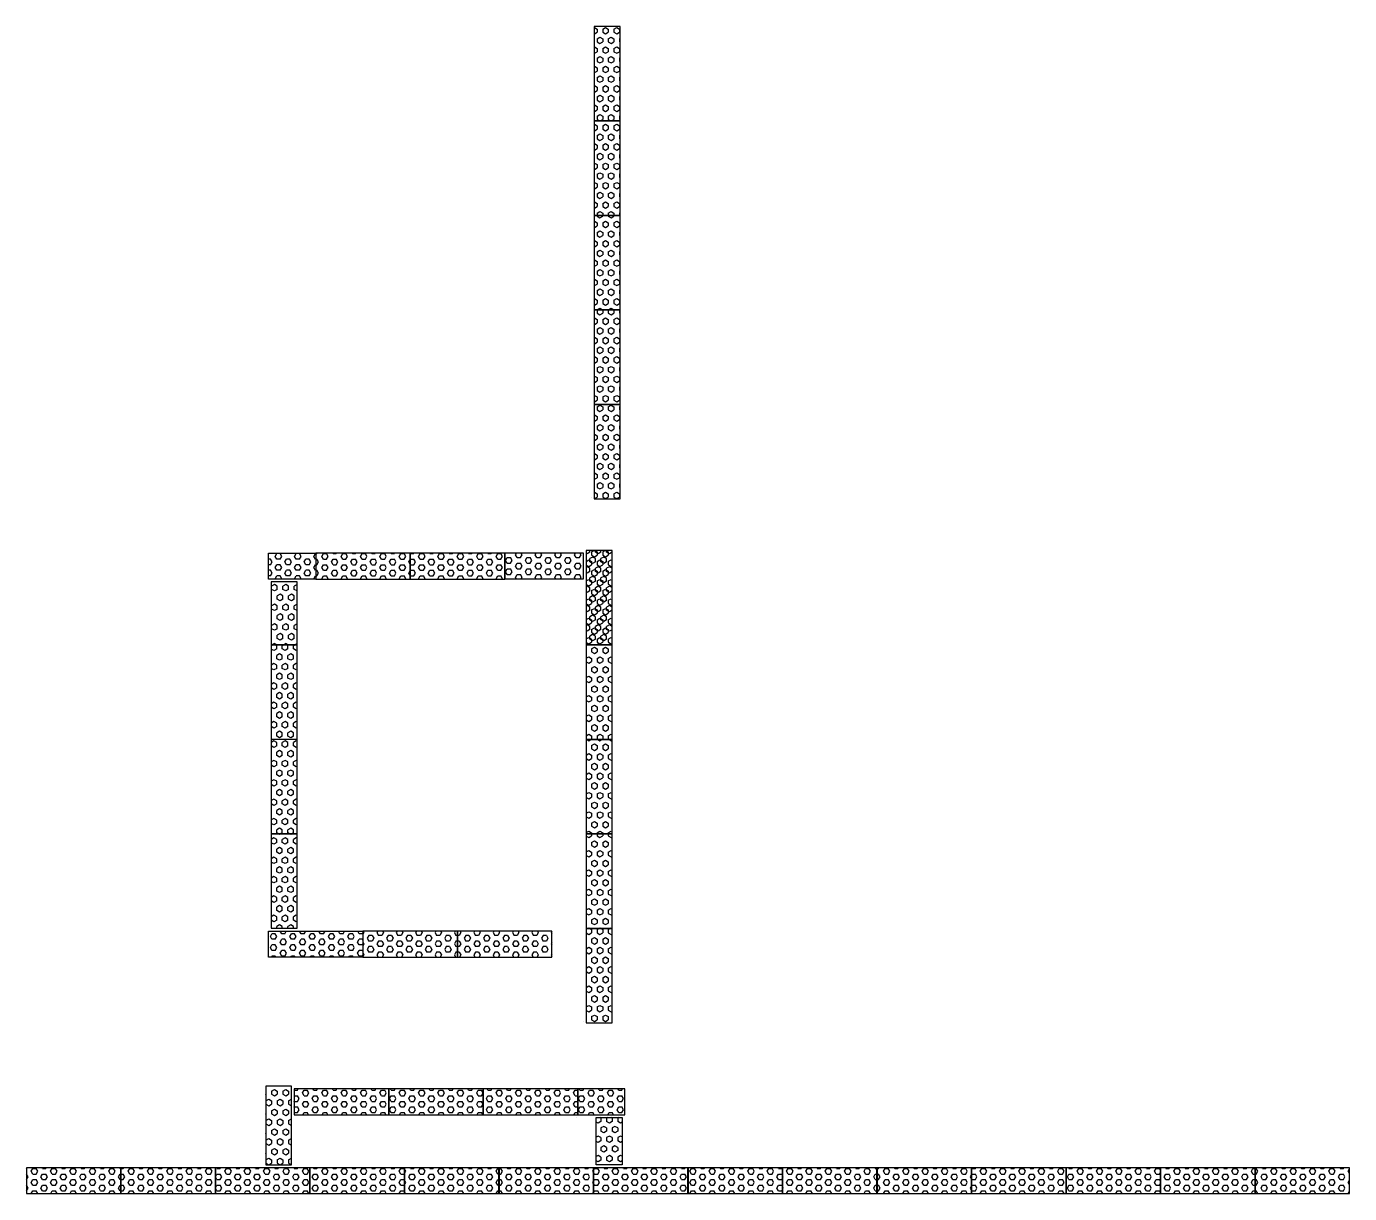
# Model space of a CAD drawing. Header units: millimetres. Extents: x 31568 to 240104, y 7702 to 61692.
# Drawn here: x 163092 to 188711, y 7921 to 30522 of the extents above; entities that cross this region are included whole.
import ezdxf

# ---------------------------------------------------------------- set-up
doc = ezdxf.new("R2010")
doc.units = ezdxf.units.MM
for name, color, linetype in [('발판500×1219', 175, 'Continuous'), ('발판500×1524', 41, 'Continuous'), ('발판500×1829', 131, 'Continuous'), ('발판500×914', 240, 'Continuous')]:
    doc.layers.add(name, color=color, linetype=linetype)

# ---------------------------------------------------------------- blocks, each defined once
blk = doc.blocks.new('b500×1829')
at = {"layer": '발판500×1829', "linetype": 'ByBlock'}
h = blk.add_hatch(dxfattribs=at)
h.set_pattern_fill('HEX', color=256, scale=500, style=0)
h.set_pattern_definition([(0, (-371158.89, -112728.83), (0, 108.253175), [62.5, -125]), (120, (-371158.89, -112728.83), (-93.75, -54.126588), [62.5, -125]), (60, (-371096.39, -112728.83), (-93.75, 54.126588), [62.5, -125])])
h.paths.add_polyline_path([(0, -250), (1829, -250), (1829, 250), (0, 250)])
at = {"layer": '발판500×1829', "linetype": 'ByBlock', "ltscale": 2}
blk.add_lwpolyline([(0, -250), (1829, -250), (1829, 250), (0, 250)], close=True, dxfattribs=at)
blk = doc.blocks.new('518')
at = {"layer": '발판500×1829', "linetype": 'ByBlock', "ltscale": 2}
blk.add_blockref('b500×1829', (0, 0), dxfattribs=at)
blk = doc.blocks.new('발판500x1825')
at = {"layer": '발판500×1829'}
blk.add_blockref('518', (1, -305, 48), dxfattribs=at)
blk = doc.blocks.new('38x18x6')
for p in [(0, 0, 2609), (0, 0, 709)]:
    blk.add_blockref('발판500x1825', p)
blk = doc.blocks.new('19x15x6_우측')
at = {"layer": '발판500×1829'}
blk.add_blockref('518', (1, -305, 282), dxfattribs=at)
blk = doc.blocks.new('9x18x6')
blk.add_blockref('발판500x1825', (0, 0, 234))
blk = doc.blocks.new('38x18x6_14')
for p in [(0, 0, 2134), (0, 0, 234)]:
    blk.add_blockref('발판500x1825', p)
blk = doc.blocks.new('19x18x6')
blk.add_blockref('발판500x1825', (0, 0, 709))
blk = doc.blocks.new('38x18x6_H15')
at = {"layer": '발판500×1829'}
for p in [(1, 305, 757), (1, 305, 2657)]:
    blk.add_blockref('518', p, dxfattribs=at)
blk = doc.blocks.new('b500×1524')
at = {"layer": '발판500×1524', "linetype": 'ByBlock', "ltscale": 2}
h = blk.add_hatch(dxfattribs=at)
h.set_pattern_fill('HEX', color=256, scale=20, style=0)
h.paths.add_polyline_path([(1524, 250), (0, 250), (0, -250), (1524, -250)])
blk.add_lwpolyline([(0, -250), (1524, -250), (1524, 250), (0, 250)], close=True, dxfattribs=at)
blk = doc.blocks.new('515')
at = {"layer": '발판500×1524', "linetype": 'ByBlock', "ltscale": 2}
blk.add_blockref('b500×1524', (0, 0), dxfattribs=at)
blk = doc.blocks.new('발판500×1524')
at = {"layer": '발판500×1524'}
blk.add_blockref('515', (1, -302, 48), dxfattribs=at)
blk = doc.blocks.new('38x15x6_우측')
for p in [(0, 0, 709), (0, 0, 2609)]:
    blk.add_blockref('발판500×1524', p)
blk = doc.blocks.new('38x18x6_코너_12')
at = {"layer": '발판500×1829'}
for p in [(-1829, 305, 757), (-1829, 305, 2657)]:
    blk.add_blockref('518', p, dxfattribs=at)
blk = doc.blocks.new('b500×1219')
at = {"layer": '발판500×1219', "linetype": 'ByBlock'}
h = blk.add_hatch(dxfattribs=at)
h.set_pattern_fill('HEX', color=256, scale=20, style=0)
h.paths.add_polyline_path([(0, -250), (1219, -250), (1219, 250), (0, 250)])
at = {"layer": '발판500×1219', "linetype": 'ByBlock', "ltscale": 2}
blk.add_lwpolyline([(0, -250), (1219, -250), (1219, 250), (0, 250)], close=True, dxfattribs=at)
blk = doc.blocks.new('512')
at = {"layer": '발판500×1219', "linetype": 'ByBlock', "ltscale": 2}
blk.add_blockref('b500×1219', (0, 0), dxfattribs=at)
blk = doc.blocks.new('발판500×1219')
at = {"layer": '발판500×1219'}
blk.add_blockref('512', (1, -305, 48), dxfattribs=at)
blk = doc.blocks.new('38x12x6')
for p in [(0, 0, 709), (0, 0, 2609)]:
    blk.add_blockref('발판500×1219', p)
blk = doc.blocks.new('b500×914')
at = {"layer": '발판500×914', "linetype": 'ByBlock'}
h = blk.add_hatch(dxfattribs=at)
h.set_pattern_fill('HEX', color=256, scale=500, angle=90, style=0)
h.set_pattern_definition([(180, (372377.89, -112728.83), (6e-14, 108.253175), [62.5, -125]), (60, (372377.89, -112728.83), (93.75, -54.126588), [62.5, -125]), (120, (372315.39, -112728.83), (93.75, 54.126588), [62.5, -125])])
h.paths.add_polyline_path([(914, -250), (0, -250), (0, 250), (914, 250)])
at = {"layer": '발판500×914', "linetype": 'ByBlock', "ltscale": 2}
blk.add_lwpolyline([(914, -250), (0, -250), (0, 250), (914, 250)], close=True, dxfattribs=at)
blk = doc.blocks.new('509')
at = {"layer": '발판500×914', "linetype": 'ByBlock', "ltscale": 2}
blk.add_blockref('b500×914', (0, 0), dxfattribs=at)
blk = doc.blocks.new('발판500x914')
at = {"layer": '발판500×914'}
blk.add_blockref('509', (1, -305, 48), dxfattribs=at)
blk = doc.blocks.new('19x9x6_코너')
for p in [(0, 0, 709), (0, 0, 2609)]:
    blk.add_blockref('발판500x914', p)
blk = doc.blocks.new('A$Ce74f6398')
at = {"layer": '발판500×1829', "linetype": 'ByBlock', "ltscale": 2}
blk.add_blockref('b500×1829', (-1828, 305, 41), dxfattribs=at)
blk = doc.blocks.new('38x18x6_H')
blk.add_line((1797, -610, 728), (1797, -610, 698))
blk.add_blockref('A$Ce74f6398', (1829, -610, 2616))
at = {"layer": '발판500×1829', "linetype": 'ByBlock', "ltscale": 2}
blk.add_blockref('b500×1829', (1, -305, 757), dxfattribs=at)
blk = doc.blocks.new('38x9x6')
for p in [(0, 0, 709), (0, 0, 2609)]:
    blk.add_blockref('발판500x914', p)

msp = doc.modelspace()

# ---------------------------------------------------------------- block references
for name, p, rotation in [('38x18x6', (174641, 30523, 43490), 270), ('38x18x6', (174641, 30523, 47290), 270), ('38x18x6', (174641, 30523, 51090), 270), ('38x18x6', (174641, 30523, 54890), 270), ('38x18x6', (174641, 30523, 58690), 270), ('38x18x6', (174641, 30523, 62490), 270), ('38x18x6', (174641, 30523, 66290), 270), ('38x18x6', (174641, 30523, 70090), 270), ('38x18x6', (174641, 30523, 73890), 270), ('38x18x6', (174641, 30523, 77690), 270), ('38x18x6', (174641, 30523, 81490), 270), ('38x18x6', (174641, 30523, 85290), 270), ('38x18x6', (174641, 30523, 89090), 270), ('38x18x6', (174641, 28693, 43490), 270), ('38x18x6', (174641, 28693, 47290), 270), ('38x18x6', (174641, 28693, 51090), 270), ('38x18x6', (174641, 28693, 54890), 270), ('38x18x6', (174641, 28693, 58690), 270), ('38x18x6', (174641, 28693, 62490), 270), ('38x18x6', (174641, 28693, 66290), 270), ('38x18x6', (174641, 28693, 70090), 270), ('38x18x6', (174641, 28693, 73890), 270), ('38x18x6', (174641, 28693, 77690), 270), ('38x18x6', (174641, 28693, 81490), 270), ('38x18x6', (174641, 28693, 85290), 270), ('38x18x6', (174641, 28693, 89090), 270), ('38x18x6', (174641, 26863, 43490), 270), ('38x18x6', (174641, 26863, 47290), 270), ('38x18x6', (174641, 26863, 51090), 270), ('38x18x6', (174641, 26863, 54890), 270), ('38x18x6', (174641, 26863, 58690), 270), ('38x18x6', (174641, 26863, 62490), 270), ('38x18x6', (174641, 26863, 66290), 270), ('38x18x6', (174641, 26863, 70090), 270), ('38x18x6', (174641, 26863, 73890), 270), ('38x18x6', (174641, 26863, 77690), 270), ('38x18x6', (174641, 26863, 81490), 270), ('38x18x6', (174641, 26863, 85290), 270), ('38x18x6', (174641, 26863, 89090), 270), ('38x18x6', (174641, 25033, 43490), 270), ('38x18x6', (174641, 25033, 47290), 270), ('38x18x6', (174641, 25033, 51090), 270), ('38x18x6', (174641, 25033, 54890), 270), ('38x18x6', (174641, 25033, 58690), 270), ('38x18x6', (174641, 25033, 62490), 270), ('38x18x6', (174641, 25033, 66290), 270), ('38x18x6', (174641, 25033, 70090), 270), ('38x18x6', (174641, 25033, 73890), 270), ('38x18x6', (174641, 25033, 77690), 270), ('38x18x6', (174641, 25033, 81490), 270), ('38x18x6', (174641, 25033, 85290), 270), ('38x18x6', (174641, 25033, 89090), 270), ('38x18x6_H', (174641, 23203, 43490), 270), ('38x18x6_H', (174641, 23203, 47290), 270), ('38x18x6_H', (174641, 23203, 51090), 270), ('38x18x6_H', (174641, 23203, 54890), 270), ('38x18x6_H', (174641, 23203, 58690), 270), ('38x18x6_H', (174641, 23203, 62490), 270), ('38x18x6_H', (174641, 23203, 66290), 270), ('38x18x6_H', (174641, 23203, 70090), 270), ('38x18x6_H', (174641, 23203, 73890), 270), ('38x18x6_H', (174641, 23203, 77690), 270), ('38x18x6_H', (174641, 23203, 81490), 270), ('38x18x6_H', (174641, 23203, 85290), 270), ('38x18x6_H', (174641, 23203, 89090), 270), ('38x18x6_코너_12', (174487, 20376, 2610), 90), ('38x18x6_코너_12', (174487, 20376, 6410), 90), ('38x18x6_코너_12', (174487, 20376, 10210), 90), ('38x18x6_코너_12', (174487, 20376, 14010), 90), ('38x18x6_코너_12', (174487, 20376, 17810), 90), ('38x18x6_코너_12', (174487, 20376, 21610), 90), ('38x18x6_코너_12', (174487, 20376, 25410), 90), ('38x18x6_코너_12', (174487, 20376, 29210), 90), ('38x18x6_코너_12', (174487, 20376, 33010), 90), ('38x18x6_코너_12', (174487, 20376, 36810), 90), ('38x18x6', (174487, 20376, 43490), 270), ('38x18x6', (174487, 20376, 47290), 270), ('38x18x6', (174487, 20376, 51090), 270), ('38x18x6', (174487, 20376, 54890), 270), ('38x18x6', (174487, 20376, 58690), 270), ('38x18x6', (174487, 20376, 62490), 270), ('38x18x6', (174487, 20376, 66290), 270), ('38x18x6', (174487, 20376, 70090), 270), ('38x18x6', (174487, 20376, 73890), 270), ('38x18x6', (174487, 20376, 77690), 270), ('38x18x6', (174487, 20376, 81490), 270), ('38x18x6', (174487, 20376, 85290), 270), ('38x18x6', (174487, 20376, 89090), 270), ('38x12x6', (167777, 18546, 2610), 90), ('38x12x6', (167777, 18546, 6410), 90), ('38x12x6', (167777, 18546, 10210), 90), ('38x12x6', (167777, 18546, 14010), 90), ('38x12x6', (167777, 18546, 17810), 90), ('38x12x6', (167777, 18546, 21610), 90), ('38x12x6', (167777, 18546, 25410), 90), ('38x12x6', (167777, 18546, 29210), 90), ('38x12x6', (167777, 18546, 33010), 90), ('38x12x6', (167777, 18546, 36810), 90), ('38x18x6', (167777, 16716, 2610), 90), ('38x18x6', (167777, 16716, 6410), 90), ('38x18x6', (167777, 16716, 10210), 90), ('38x18x6', (167777, 16716, 14010), 90), ('38x18x6', (167777, 16716, 17810), 90), ('38x18x6', (167777, 16716, 21610), 90), ('38x18x6', (167777, 16716, 25410), 90), ('38x18x6', (167777, 16716, 29210), 90), ('38x18x6', (167777, 16716, 33010), 90), ('38x18x6', (167777, 16716, 36810), 90), ('38x18x6', (174487, 18546, 2610), 270), ('38x18x6', (174487, 18546, 6410), 270), ('38x18x6', (174487, 18546, 10210), 270), ('38x18x6', (174487, 18546, 14010), 270), ('38x18x6', (174487, 18546, 17810), 270), ('38x18x6', (174487, 18546, 21610), 270), ('38x18x6', (174487, 18546, 25410), 270), ('38x18x6', (174487, 18546, 29210), 270), ('38x18x6', (174487, 18546, 33010), 270), ('38x18x6', (174487, 18546, 36810), 270), ('38x18x6', (174487, 18546, 43490), 270), ('38x18x6', (174487, 18546, 47290), 270), ('38x18x6', (174487, 18546, 51090), 270), ('38x18x6', (174487, 18546, 54890), 270), ('38x18x6', (174487, 18546, 58690), 270), ('38x18x6', (174487, 18546, 62490), 270), ('38x18x6', (174487, 18546, 66290), 270), ('38x18x6', (174487, 18546, 70090), 270), ('38x18x6', (174487, 18546, 73890), 270), ('38x18x6', (174487, 18546, 77690), 270), ('38x18x6', (174487, 18546, 81490), 270), ('38x18x6', (174487, 18546, 85290), 270), ('38x18x6', (174487, 18546, 89090), 270), ('38x18x6', (167777, 14886, 2610), 90), ('38x18x6', (167777, 14886, 6410), 90), ('38x18x6', (167777, 14886, 10210), 90), ('38x18x6', (167777, 14886, 14010), 90), ('38x18x6', (167777, 14886, 17810), 90), ('38x18x6', (167777, 14886, 21610), 90), ('38x18x6', (167777, 14886, 25410), 90), ('38x18x6', (167777, 14886, 29210), 90), ('38x18x6', (167777, 14886, 33010), 90), ('38x18x6', (167777, 14886, 36810), 90), ('38x18x6', (174487, 16716, 2610), 270), ('38x18x6', (174487, 16716, 6410), 270), ('38x18x6', (174487, 16716, 10210), 270), ('38x18x6', (174487, 16716, 14010), 270), ('38x18x6', (174487, 16716, 17810), 270), ('38x18x6', (174487, 16716, 21610), 270), ('38x18x6', (174487, 16716, 25410), 270), ('38x18x6', (174487, 16716, 29210), 270), ('38x18x6', (174487, 16716, 33010), 270), ('38x18x6', (174487, 16716, 36810), 270), ('38x18x6', (174487, 16716, 43490), 270), ('38x18x6', (174487, 16716, 47290), 270), ('38x18x6', (174487, 16716, 51090), 270), ('38x18x6', (174487, 16716, 54890), 270), ('38x18x6', (174487, 16716, 58690), 270), ('38x18x6', (174487, 16716, 62490), 270), ('38x18x6', (174487, 16716, 66290), 270), ('38x18x6', (174487, 16716, 70090), 270), ('38x18x6', (174487, 16716, 73890), 270), ('38x18x6', (174487, 16716, 77690), 270), ('38x18x6', (174487, 16716, 81490), 270), ('38x18x6', (174487, 16716, 85290), 270), ('38x18x6', (174487, 16716, 89090), 270), ('38x18x6', (167777, 13056, 2610), 90), ('38x18x6', (167777, 13056, 6410), 90), ('38x18x6', (167777, 13056, 10210), 90), ('38x18x6', (167777, 13056, 14010), 90), ('38x18x6', (167777, 13056, 17810), 90), ('38x18x6', (167777, 13056, 21610), 90), ('38x18x6', (167777, 13056, 25410), 90), ('38x18x6', (167777, 13056, 29210), 90), ('38x18x6', (167777, 13056, 33010), 90), ('38x18x6', (167777, 13056, 36810), 90), ('38x18x6', (174487, 14886, 2610), 270), ('38x18x6', (174487, 14886, 6410), 270), ('38x18x6', (174487, 14886, 10210), 270), ('38x18x6', (174487, 14886, 14010), 270), ('38x18x6', (174487, 14886, 17810), 270), ('38x18x6', (174487, 14886, 21610), 270), ('38x18x6', (174487, 14886, 25410), 270), ('38x18x6', (174487, 14886, 29210), 270), ('38x18x6', (174487, 14886, 33010), 270), ('38x18x6', (174487, 14886, 36810), 270), ('38x18x6', (174487, 14886, 43490), 270), ('38x18x6', (174487, 14886, 47290), 270), ('38x18x6', (174487, 14886, 51090), 270), ('38x18x6', (174487, 14886, 54890), 270), ('38x18x6', (174487, 14886, 58690), 270), ('38x18x6', (174487, 14886, 62490), 270), ('38x18x6', (174487, 14886, 66290), 270), ('38x18x6', (174487, 14886, 70090), 270), ('38x18x6', (174487, 14886, 73890), 270), ('38x18x6', (174487, 14886, 77690), 270), ('38x18x6', (174487, 14886, 81490), 270), ('38x18x6', (174487, 14886, 85290), 270), ('38x18x6', (174487, 14886, 89090), 270), ('38x18x6', (171437, 12446, 2610), 180), ('38x18x6', (171437, 12446, 6410), 180), ('38x18x6', (171437, 12446, 10210), 180), ('38x18x6', (171437, 12446, 14010), 180), ('38x18x6', (171437, 12446, 17810), 180), ('38x18x6', (171437, 12446, 21610), 180), ('38x18x6', (171437, 12446, 25410), 180), ('38x18x6', (171437, 12446, 29210), 180), ('38x18x6', (171437, 12446, 33010), 180), ('38x18x6', (171437, 12446, 36810), 180), ('38x18x6', (173267, 12446, 2610), 180), ('38x18x6', (173267, 12446, 6410), 180), ('38x18x6', (173267, 12446, 10210), 180), ('38x18x6', (173267, 12446, 14010), 180), ('38x18x6', (173267, 12446, 17810), 180), ('38x18x6', (173267, 12446, 21610), 180), ('38x18x6', (173267, 12446, 25410), 180), ('38x18x6', (173267, 12446, 29210), 180), ('38x18x6', (173267, 12446, 33010), 180), ('38x18x6', (173267, 12446, 36810), 180), ('38x18x6_H', (174487, 13056, 43490), 270), ('38x18x6_H', (174487, 13056, 47290), 270), ('38x18x6_H', (174487, 13056, 51090), 270), ('38x18x6_H', (174487, 13056, 54890), 270), ('38x18x6_H', (174487, 13056, 58690), 270), ('38x18x6_H', (174487, 13056, 62490), 270), ('38x18x6_H', (174487, 13056, 66290), 270), ('38x18x6_H', (174487, 13056, 70090), 270), ('38x18x6_H', (174487, 13056, 73890), 270), ('38x18x6_H', (174487, 13056, 77690), 270), ('38x18x6_H', (174487, 13056, 81490), 270), ('38x18x6_H', (174487, 13056, 85290), 270), ('38x18x6_H', (174487, 13056, 89090), 270), ('발판500×1524', (168276, 10001, 3319), 270), ('발판500×1524', (168276, 10001, 5219), 270), ('발판500×1524', (168276, 10001, 7119), 270), ('발판500×1524', (168276, 10001, 9019), 270), ('발판500×1524', (168276, 10001, 10919), 270), ('발판500×1524', (168276, 10001, 12819), 270), ('발판500×1524', (168276, 10001, 14719), 270), ('발판500×1524', (168276, 10001, 16619), 270), ('발판500×1524', (168276, 10001, 18519), 270), ('발판500×1524', (168276, 10001, 20419), 270), ('발판500×1524', (168276, 10001, 22319), 270), ('발판500×1524', (168276, 10001, 24219), 270), ('발판500×1524', (168276, 10001, 26119), 270), ('발판500×1524', (168276, 10001, 28019), 270), ('발판500×1524', (168276, 10001, 29919), 270), ('발판500×1524', (168276, 10001, 31819), 270), ('발판500×1524', (168276, 10001, 33719), 270), ('발판500×1524', (168276, 10001, 35619), 270), ('발판500×1524', (168276, 10001, 37519), 270), ('발판500×1524', (168276, 10001, 39419), 270), ('발판500×1524', (168276, 10001, 41319), 270), ('발판500×1524', (168276, 10001, 43219), 270), ('38x9x6', (174071, 8476, 2610), 90), ('38x9x6', (174071, 8476, 6410), 90), ('38x9x6', (174071, 8476, 10210), 90), ('38x9x6', (174071, 8476, 14010), 90), ('38x9x6', (174071, 8476, 17810), 90), ('38x9x6', (174071, 8476, 21610), 90), ('38x9x6', (174071, 8476, 25410), 90), ('38x9x6', (174071, 8476, 29210), 90), ('38x9x6', (174071, 8476, 33010), 90), ('38x9x6', (174071, 8476, 36810), 90), ('38x9x6', (174071, 8476, 40610), 90)]:
    msp.add_blockref(name, p, dxfattribs=dict(rotation=rotation))
for name, p in [('19x9x6_코너', (167777, 20376, 2610)), ('19x9x6_코너', (167777, 20376, 6410)), ('19x9x6_코너', (167777, 20376, 10210)), ('19x9x6_코너', (167777, 20376, 14010)), ('19x9x6_코너', (167777, 20376, 17810)), ('19x9x6_코너', (167777, 20376, 21610)), ('19x9x6_코너', (167777, 20376, 25410)), ('19x9x6_코너', (167777, 20376, 29210)), ('19x9x6_코너', (167777, 20376, 33010)), ('19x9x6_코너', (167777, 20376, 36810)), ('38x18x6', (168692, 20376, 2610)), ('38x18x6', (168692, 20376, 6410)), ('38x18x6', (168692, 20376, 10210)), ('38x18x6', (168692, 20376, 14010)), ('38x18x6', (168692, 20376, 17810)), ('38x18x6', (168692, 20376, 21610)), ('38x18x6', (168692, 20376, 25410)), ('38x18x6', (168692, 20376, 29210)), ('38x18x6', (168692, 20376, 33010)), ('38x18x6', (168692, 20376, 36810)), ('38x18x6', (170522, 20376, 2610)), ('38x18x6', (170522, 20376, 6410)), ('38x18x6', (170522, 20376, 10210)), ('38x18x6', (170522, 20376, 14010)), ('38x18x6', (170522, 20376, 17810)), ('38x18x6', (170522, 20376, 21610)), ('38x18x6', (170522, 20376, 25410)), ('38x18x6', (170522, 20376, 29210)), ('38x18x6', (170522, 20376, 33010)), ('38x18x6', (170522, 20376, 36810)), ('38x15x6_우측', (172352, 20376, 2610)), ('38x15x6_우측', (172352, 20376, 6410)), ('38x15x6_우측', (172352, 20376, 10210)), ('38x15x6_우측', (172352, 20376, 14010)), ('38x15x6_우측', (172352, 20376, 17810)), ('38x15x6_우측', (172352, 20376, 21610)), ('38x15x6_우측', (172352, 20376, 25410)), ('38x15x6_우측', (172352, 20376, 29210)), ('38x15x6_우측', (172352, 20376, 33010)), ('38x15x6_우측', (172352, 20376, 36810)), ('38x18x6', (168276, 10001, 2610)), ('38x18x6', (168276, 10001, 6410)), ('38x18x6', (168276, 10001, 10210)), ('38x18x6', (168276, 10001, 14010)), ('38x18x6', (168276, 10001, 17810)), ('38x18x6', (168276, 10001, 21610)), ('38x18x6', (168276, 10001, 25410)), ('38x18x6', (168276, 10001, 29210)), ('38x18x6', (168276, 10001, 33010)), ('38x18x6', (168276, 10001, 36810)), ('38x18x6', (168276, 10001, 40610)), ('38x18x6', (170106, 10001, 2610)), ('38x18x6', (170106, 10001, 6410)), ('38x18x6', (170106, 10001, 10210)), ('38x18x6', (170106, 10001, 14010)), ('38x18x6', (170106, 10001, 17810)), ('38x18x6', (170106, 10001, 21610)), ('38x18x6', (170106, 10001, 25410)), ('38x18x6', (170106, 10001, 29210)), ('38x18x6', (170106, 10001, 33010)), ('38x18x6', (170106, 10001, 36810)), ('38x18x6', (170106, 10001, 40610)), ('38x18x6_H', (171936, 10001, 2610)), ('38x18x6_H', (171936, 10001, 6410)), ('38x18x6_H', (171936, 10001, 10210)), ('38x18x6_H', (171936, 10001, 14010)), ('38x18x6_H', (171936, 10001, 17810)), ('38x18x6_H', (171936, 10001, 21610)), ('38x18x6_H', (171936, 10001, 25410)), ('38x18x6_H', (171936, 10001, 29210)), ('38x18x6_H', (171936, 10001, 33010)), ('38x18x6_H', (171936, 10001, 36810)), ('38x18x6_H', (171936, 10001, 40610)), ('38x18x6', (163091, 8476, 2610)), ('38x18x6', (163091, 8476, 6410)), ('38x18x6', (163091, 8476, 10210)), ('38x18x6', (163091, 8476, 14010)), ('38x18x6', (163091, 8476, 17810)), ('38x18x6', (163091, 8476, 21610)), ('38x18x6', (163091, 8476, 25410)), ('38x18x6', (163091, 8476, 29210)), ('38x18x6', (163091, 8476, 33010)), ('38x18x6', (163091, 8476, 36810)), ('38x18x6', (163091, 8476, 40610)), ('38x18x6', (163091, 8476, 44410)), ('38x18x6', (164921, 8476, 2610)), ('38x18x6', (164921, 8476, 6410)), ('38x18x6', (164921, 8476, 10210)), ('38x18x6', (164921, 8476, 14010)), ('38x18x6', (164921, 8476, 17810)), ('38x18x6', (164921, 8476, 21610)), ('38x18x6', (164921, 8476, 25410)), ('38x18x6', (164921, 8476, 29210)), ('38x18x6', (164921, 8476, 33010)), ('38x18x6', (164921, 8476, 36810)), ('38x18x6', (164921, 8476, 40610)), ('38x18x6', (164921, 8476, 44410)), ('38x18x6', (166751, 8476, 2610)), ('38x18x6', (166751, 8476, 6410)), ('38x18x6', (166751, 8476, 10210)), ('38x18x6', (166751, 8476, 14010)), ('38x18x6', (166751, 8476, 17810)), ('38x18x6', (166751, 8476, 21610)), ('38x18x6', (166751, 8476, 25410)), ('38x18x6', (166751, 8476, 29210)), ('38x18x6', (166751, 8476, 33010)), ('38x18x6', (166751, 8476, 36810)), ('38x18x6', (166751, 8476, 40610)), ('38x18x6', (166751, 8476, 44410)), ('38x18x6', (168581, 8476, 2610)), ('38x18x6', (168581, 8476, 6410)), ('38x18x6', (168581, 8476, 10210)), ('38x18x6', (168581, 8476, 14010)), ('38x18x6', (168581, 8476, 17810)), ('38x18x6', (168581, 8476, 21610)), ('38x18x6', (168581, 8476, 25410)), ('38x18x6', (168581, 8476, 29210)), ('38x18x6', (168581, 8476, 33010)), ('38x18x6', (168581, 8476, 36810)), ('38x18x6', (168581, 8476, 40610)), ('38x18x6', (168581, 8476, 44410)), ('38x18x6', (170411, 8476, 2610)), ('38x18x6', (170411, 8476, 6410)), ('38x18x6', (170411, 8476, 10210)), ('38x18x6', (170411, 8476, 14010)), ('38x18x6', (170411, 8476, 17810)), ('38x18x6', (170411, 8476, 21610)), ('38x18x6', (170411, 8476, 25410)), ('38x18x6', (170411, 8476, 29210)), ('38x18x6', (170411, 8476, 33010)), ('38x18x6', (170411, 8476, 36810)), ('38x18x6', (170411, 8476, 40610)), ('38x18x6', (170411, 8476, 44410)), ('38x18x6', (172241, 8476, 2610)), ('38x18x6', (172241, 8476, 6410)), ('38x18x6', (172241, 8476, 10210)), ('38x18x6', (172241, 8476, 14010)), ('38x18x6', (172241, 8476, 17810)), ('38x18x6', (172241, 8476, 21610)), ('38x18x6', (172241, 8476, 25410)), ('38x18x6', (172241, 8476, 29210)), ('38x18x6', (172241, 8476, 33010)), ('38x18x6', (172241, 8476, 36810)), ('38x18x6', (172241, 8476, 40610)), ('발판500x1825', (172241, 8476, 45119)), ('19x15x6_우측', (174071, 8476, 66710)), ('9x18x6', (174071, 8476, 68610)), ('38x18x6_14', (174071, 8476, 47710)), ('38x18x6_14', (174071, 8476, 51510)), ('38x18x6_14', (174071, 8476, 55310)), ('38x18x6_14', (174071, 8476, 59110)), ('38x18x6_14', (174071, 8476, 62910)), ('38x18x6', (174071, 8476, 69560)), ('38x18x6', (174071, 8476, 73360)), ('38x18x6', (174071, 8476, 77160)), ('38x18x6', (174071, 8476, 80960)), ('38x18x6', (174071, 8476, 84760)), ('19x18x6', (174071, 8476, 88560)), ('38x18x6', (174071, 8476, 2610)), ('38x18x6', (174071, 8476, 6410)), ('38x18x6', (174071, 8476, 10210)), ('38x18x6', (174071, 8476, 14010)), ('38x18x6', (174071, 8476, 17810)), ('38x18x6', (174071, 8476, 21610)), ('38x18x6', (174071, 8476, 25410)), ('38x18x6', (174071, 8476, 29210)), ('38x18x6', (174071, 8476, 33010)), ('38x18x6', (174071, 8476, 36810)), ('38x18x6', (174071, 8476, 40610)), ('19x18x6', (174071, 8476, 44410)), ('19x15x6_우측', (175901, 8476, 66710)), ('9x18x6', (175901, 8476, 68610)), ('38x18x6_14', (175901, 8476, 47710)), ('38x18x6_14', (175901, 8476, 51510)), ('38x18x6_14', (175901, 8476, 55310)), ('38x18x6_14', (175901, 8476, 59110)), ('38x18x6_14', (175901, 8476, 62910)), ('38x18x6', (175901, 8476, 69560)), ('38x18x6', (175901, 8476, 73360)), ('38x18x6', (175901, 8476, 77160)), ('38x18x6', (175901, 8476, 80960)), ('38x18x6', (175901, 8476, 84760)), ('19x18x6', (175901, 8476, 88560)), ('38x18x6', (175901, 8476, 2610)), ('38x18x6', (175901, 8476, 6410)), ('38x18x6', (175901, 8476, 10210)), ('38x18x6', (175901, 8476, 14010)), ('38x18x6', (175901, 8476, 17810)), ('38x18x6', (175901, 8476, 21610)), ('38x18x6', (175901, 8476, 25410)), ('38x18x6', (175901, 8476, 29210)), ('38x18x6', (175901, 8476, 33010)), ('38x18x6', (175901, 8476, 36810)), ('38x18x6', (175901, 8476, 40610)), ('19x18x6', (175901, 8476, 44410)), ('19x15x6_우측', (177731, 8476, 66710)), ('9x18x6', (177731, 8476, 68610)), ('38x18x6_14', (177731, 8476, 47710)), ('38x18x6_14', (177731, 8476, 51510)), ('38x18x6_14', (177731, 8476, 55310)), ('38x18x6_14', (177731, 8476, 59110)), ('38x18x6_14', (177731, 8476, 62910)), ('38x18x6', (177731, 8476, 69560)), ('38x18x6', (177731, 8476, 73360)), ('38x18x6', (177731, 8476, 77160)), ('38x18x6', (177731, 8476, 80960)), ('38x18x6', (177731, 8476, 84760)), ('19x18x6', (177731, 8476, 88560)), ('38x18x6', (177731, 8476, 2610)), ('38x18x6', (177731, 8476, 6410)), ('38x18x6', (177731, 8476, 10210)), ('38x18x6', (177731, 8476, 14010)), ('38x18x6', (177731, 8476, 17810)), ('38x18x6', (177731, 8476, 21610)), ('38x18x6', (177731, 8476, 25410)), ('38x18x6', (177731, 8476, 29210)), ('38x18x6', (177731, 8476, 33010)), ('38x18x6', (177731, 8476, 36810)), ('38x18x6', (177731, 8476, 40610)), ('19x18x6', (177731, 8476, 44410)), ('19x15x6_우측', (179561, 8476, 66710)), ('9x18x6', (179561, 8476, 68610)), ('38x18x6_14', (179561, 8476, 47710)), ('38x18x6_14', (179561, 8476, 51510)), ('38x18x6_14', (179561, 8476, 55310)), ('38x18x6_14', (179561, 8476, 59110)), ('38x18x6_14', (179561, 8476, 62910)), ('38x18x6', (179561, 8476, 69560)), ('38x18x6', (179561, 8476, 73360)), ('38x18x6', (179561, 8476, 77160)), ('38x18x6', (179561, 8476, 80960)), ('38x18x6', (179561, 8476, 84760)), ('19x18x6', (179561, 8476, 88560)), ('38x18x6', (179561, 8476, 2610)), ('38x18x6', (179561, 8476, 6410)), ('38x18x6', (179561, 8476, 10210)), ('38x18x6', (179561, 8476, 14010)), ('38x18x6', (179561, 8476, 17810)), ('38x18x6', (179561, 8476, 21610)), ('38x18x6', (179561, 8476, 25410)), ('38x18x6', (179561, 8476, 29210)), ('38x18x6', (179561, 8476, 33010)), ('38x18x6', (179561, 8476, 36810)), ('38x18x6', (179561, 8476, 40610)), ('19x18x6', (179561, 8476, 44410)), ('19x15x6_우측', (181391, 8476, 66710)), ('9x18x6', (181391, 8476, 68610)), ('38x18x6_14', (181391, 8476, 47710)), ('38x18x6_14', (181391, 8476, 51510)), ('38x18x6_14', (181391, 8476, 55310)), ('38x18x6_14', (181391, 8476, 59110)), ('38x18x6_14', (181391, 8476, 62910)), ('38x18x6', (181391, 8476, 69560)), ('38x18x6', (181391, 8476, 73360)), ('38x18x6', (181391, 8476, 77160)), ('38x18x6', (181391, 8476, 80960)), ('38x18x6', (181391, 8476, 84760)), ('19x18x6', (181391, 8476, 88560)), ('38x18x6', (181391, 8476, 2610)), ('38x18x6', (181391, 8476, 6410)), ('38x18x6', (181391, 8476, 10210)), ('38x18x6', (181391, 8476, 14010)), ('38x18x6', (181391, 8476, 17810)), ('38x18x6', (181391, 8476, 21610)), ('38x18x6', (181391, 8476, 25410)), ('38x18x6', (181391, 8476, 29210)), ('38x18x6', (181391, 8476, 33010)), ('38x18x6', (181391, 8476, 36810)), ('38x18x6', (181391, 8476, 40610)), ('19x18x6', (181391, 8476, 44410)), ('19x15x6_우측', (183221, 8476, 66710)), ('9x18x6', (183221, 8476, 68610)), ('38x18x6_14', (183221, 8476, 47710)), ('38x18x6_14', (183221, 8476, 51510)), ('38x18x6_14', (183221, 8476, 55310)), ('38x18x6_14', (183221, 8476, 59110)), ('38x18x6_14', (183221, 8476, 62910)), ('38x18x6', (183221, 8476, 69560)), ('38x18x6', (183221, 8476, 73360)), ('38x18x6', (183221, 8476, 77160)), ('38x18x6', (183221, 8476, 80960)), ('38x18x6', (183221, 8476, 84760)), ('19x18x6', (183221, 8476, 88560)), ('38x18x6', (183221, 8476, 2610)), ('38x18x6', (183221, 8476, 6410)), ('38x18x6', (183221, 8476, 10210)), ('38x18x6', (183221, 8476, 14010)), ('38x18x6', (183221, 8476, 17810)), ('38x18x6', (183221, 8476, 21610)), ('38x18x6', (183221, 8476, 25410)), ('38x18x6', (183221, 8476, 29210)), ('38x18x6', (183221, 8476, 33010)), ('38x18x6', (183221, 8476, 36810)), ('38x18x6', (183221, 8476, 40610)), ('19x18x6', (183221, 8476, 44410)), ('19x15x6_우측', (185051, 8476, 66710)), ('9x18x6', (185051, 8476, 68610)), ('38x18x6_14', (185051, 8476, 47710)), ('38x18x6_14', (185051, 8476, 51510)), ('38x18x6_14', (185051, 8476, 55310)), ('38x18x6_14', (185051, 8476, 59110)), ('38x18x6_14', (185051, 8476, 62910)), ('38x18x6', (185051, 8476, 69560)), ('38x18x6', (185051, 8476, 73360)), ('38x18x6', (185051, 8476, 77160)), ('38x18x6', (185051, 8476, 80960)), ('38x18x6', (185051, 8476, 84760)), ('19x18x6', (185051, 8476, 88560)), ('38x18x6', (185051, 8476, 2610)), ('38x18x6', (185051, 8476, 6410)), ('38x18x6', (185051, 8476, 10210)), ('38x18x6', (185051, 8476, 14010)), ('38x18x6', (185051, 8476, 17810)), ('38x18x6', (185051, 8476, 21610)), ('38x18x6', (185051, 8476, 25410)), ('38x18x6', (185051, 8476, 29210)), ('38x18x6', (185051, 8476, 33010)), ('38x18x6', (185051, 8476, 36810)), ('38x18x6', (185051, 8476, 40610)), ('19x18x6', (185051, 8476, 44410)), ('19x15x6_우측', (186881, 8476, 66710)), ('9x18x6', (186881, 8476, 68610)), ('38x18x6_14', (186881, 8476, 47710)), ('38x18x6_14', (186881, 8476, 51510)), ('38x18x6_14', (186881, 8476, 55310)), ('38x18x6_14', (186881, 8476, 59110)), ('38x18x6_14', (186881, 8476, 62910)), ('38x18x6', (186881, 8476, 69560)), ('38x18x6', (186881, 8476, 73360)), ('38x18x6', (186881, 8476, 77160)), ('38x18x6', (186881, 8476, 80960)), ('38x18x6', (186881, 8476, 84760)), ('19x18x6', (186881, 8476, 88560)), ('38x18x6', (186881, 8476, 2610)), ('38x18x6', (186881, 8476, 6410)), ('38x18x6', (186881, 8476, 10210)), ('38x18x6', (186881, 8476, 14010)), ('38x18x6', (186881, 8476, 17810)), ('38x18x6', (186881, 8476, 21610)), ('38x18x6', (186881, 8476, 25410)), ('38x18x6', (186881, 8476, 29210)), ('38x18x6', (186881, 8476, 33010)), ('38x18x6', (186881, 8476, 36810)), ('38x18x6', (186881, 8476, 40610)), ('19x18x6', (186881, 8476, 44410))]:
    msp.add_blockref(name, p)
at = {"xscale": -1}
for name, p in [('38x18x6_H15', (169607, 12446, 2610)), ('38x18x6_H15', (169607, 12446, 6410)), ('38x18x6_H15', (169607, 12446, 10210)), ('38x18x6_H15', (169607, 12446, 14010)), ('38x18x6_H15', (169607, 12446, 17810)), ('38x18x6_H15', (169607, 12446, 21610)), ('38x18x6_H15', (169607, 12446, 25410)), ('38x18x6_H15', (169607, 12446, 29210)), ('38x18x6_H15', (169607, 12446, 33010)), ('38x18x6_H15', (169607, 12446, 36810)), ('19x9x6_코너', (174681, 10001, 2610)), ('19x9x6_코너', (174681, 10001, 6410)), ('19x9x6_코너', (174681, 10001, 10210)), ('19x9x6_코너', (174681, 10001, 14010)), ('19x9x6_코너', (174681, 10001, 17810)), ('19x9x6_코너', (174681, 10001, 21610)), ('19x9x6_코너', (174681, 10001, 25410)), ('19x9x6_코너', (174681, 10001, 29210)), ('19x9x6_코너', (174681, 10001, 33010)), ('19x9x6_코너', (174681, 10001, 36810)), ('19x9x6_코너', (174681, 10001, 40610))]:
    msp.add_blockref(name, p, dxfattribs=at)

doc.saveas('drawing.dxf')
